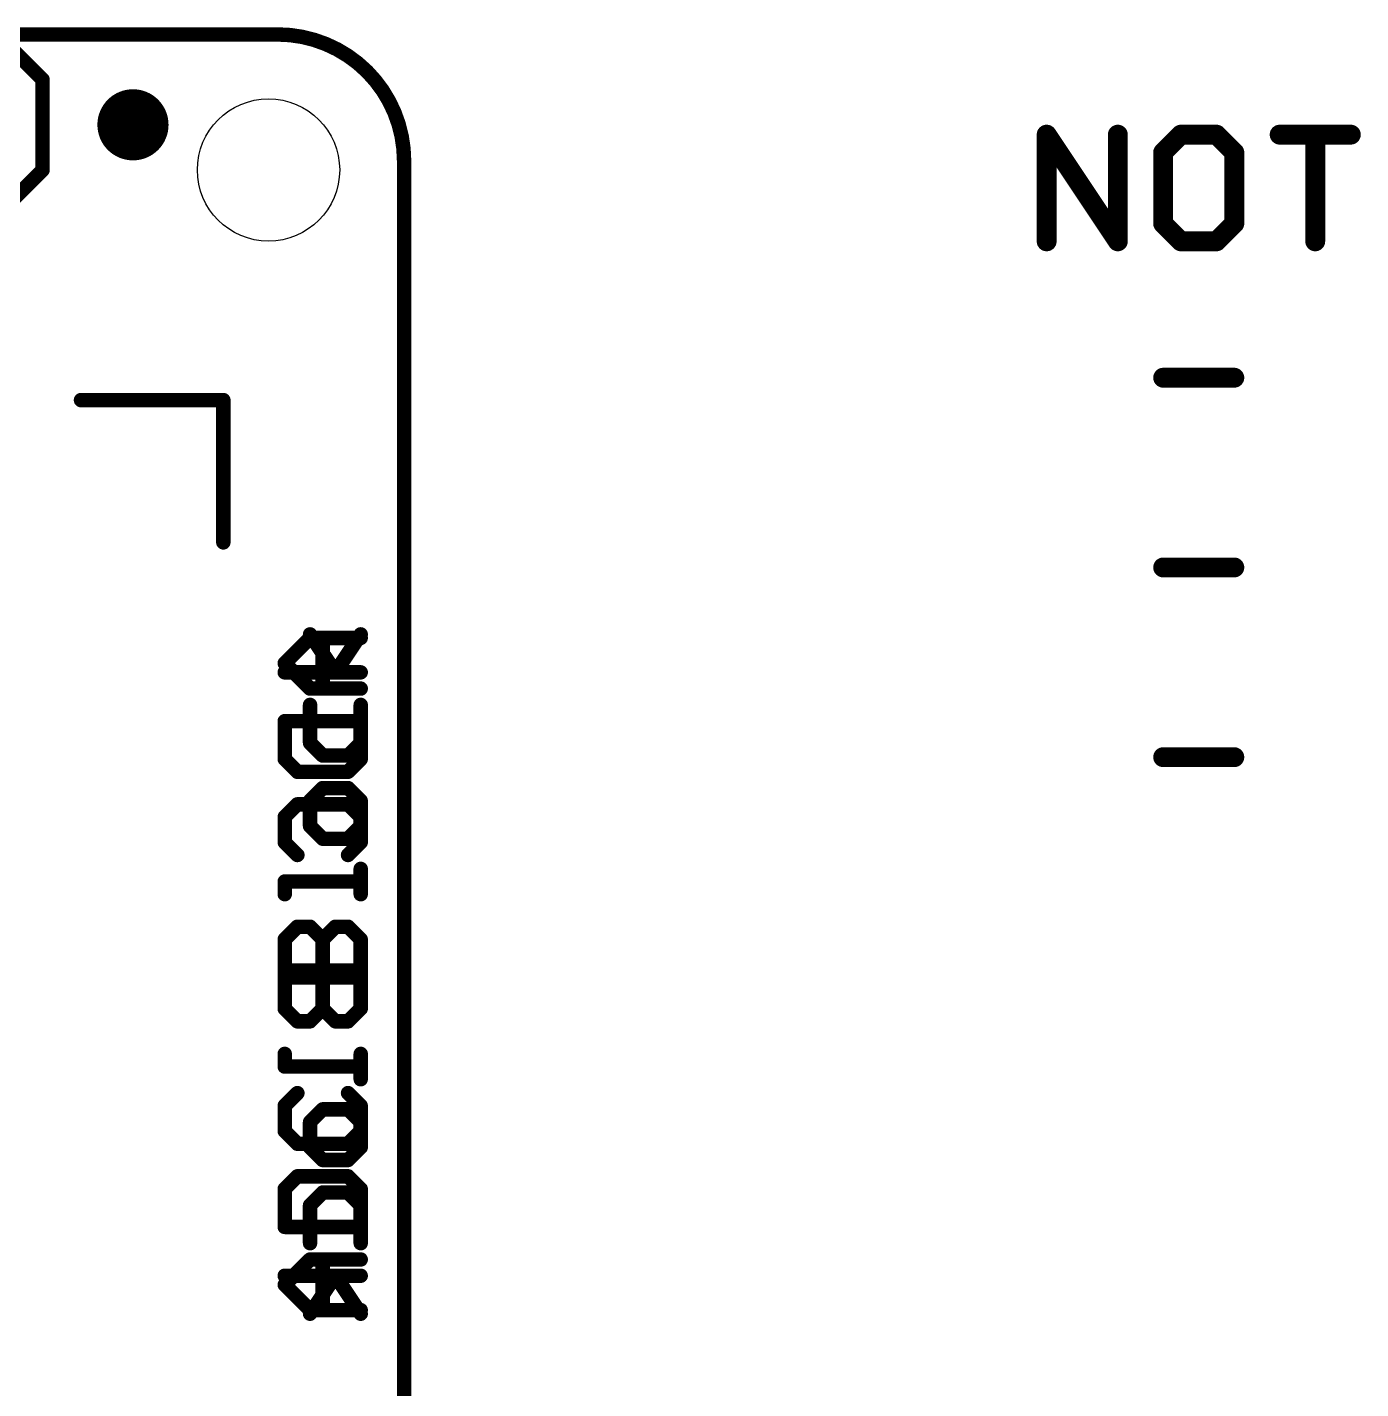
# Model space of a CAD drawing. Extents: x -22 to 88, y -20 to 45.
# Drawn here: x 25.18 to 43.92, y 25.41 to 44.55 of the extents above; entities that cross this region are included whole.
import ezdxf

# ---------------------------------------------------------------- set-up
doc = ezdxf.new("R2010")
doc.units = 0
for name, color, linetype in [('1', 12, 'CONTINUOUS'), ('16', 132, 'CONTINUOUS'), ('20', 53, 'CONTINUOUS'), ('21', 41, 'CONTINUOUS'), ('22', 40, 'CONTINUOUS'), ('23', 53, 'CONTINUOUS'), ('24', 53, 'CONTINUOUS'), ('51', 53, 'CONTINUOUS')]:
    doc.layers.add(name, color=color, linetype=linetype)

# ---------------------------------------------------------------- blocks, each defined once
blk = doc.blocks.new('PIE')
at = {"const_width": 0.5}
blk.add_lwpolyline([(0, -0.25, 1), (0, 0.25, 1), (0, -0.25)], format="xyb", dxfattribs=at)

msp = doc.modelspace()

# ---------------------------------------------------------------- linework, layer by layer
at = {"layer": '1', "const_width": 0.1524}
for points in [[(1.778, 44.45), (28.702, 44.45)], [(30.48, 42.672), (30.48, 1.728)]]:
    msp.add_lwpolyline(points, dxfattribs=at)
at = {"layer": '1'}
for points, const_width in [([(30.48, 42.672, 0.4142), (28.702, 44.45)], 0.1524), ([(28.702, 44.4881, 1), (28.702, 44.4119)], 0.0762), ([(28.702, 44.4119, 1), (28.702, 44.4881)], 0.0762), ([(30.5181, 42.672, 1), (30.4419, 42.672)], 0.0762), ([(30.4419, 42.672, 1), (30.5181, 42.672)], 0.0762)]:
    msp.add_lwpolyline(points, format="xyb", dxfattribs=dict(at, const_width=const_width))
at = {"layer": '16', "const_width": 0.1524}
for points in [[(1.778, 44.45), (28.702, 44.45)], [(30.48, 42.672), (30.48, 1.778)]]:
    msp.add_lwpolyline(points, dxfattribs=at)
at = {"layer": '16'}
for points, const_width in [([(30.48, 42.672, 0.4142), (28.702, 44.45)], 0.1524), ([(28.702, 44.4881, 1), (28.702, 44.4119)], 0.0762), ([(28.702, 44.4119, 1), (28.702, 44.4881)], 0.0762), ([(30.5181, 42.672, 1), (30.4419, 42.672)], 0.0762), ([(30.4419, 42.672, 1), (30.5181, 42.672)], 0.0762)]:
    msp.add_lwpolyline(points, format="xyb", dxfattribs=dict(at, const_width=const_width))
at = {"layer": '20', "const_width": 0.2032}
for points in [[(1.778, 44.45), (28.702, 44.45)], [(30.48, 42.672), (30.48, 1.778)]]:
    msp.add_lwpolyline(points, dxfattribs=at)
at = {"layer": '20'}
for points, const_width in [([(30.48, 42.672, 0.4142), (28.702, 44.45)], 0.2032), ([(28.702, 44.5008, 1), (28.702, 44.3992)], 0.1016), ([(28.702, 44.3992, 1), (28.702, 44.5008)], 0.1016), ([(30.5308, 42.672, 1), (30.4292, 42.672)], 0.1016), ([(30.4292, 42.672, 1), (30.5308, 42.672)], 0.1016)]:
    msp.add_lwpolyline(points, format="xyb", dxfattribs=dict(at, const_width=const_width))
msp.add_circle((28.575, 42.545), 1, dxfattribs=at)
at = {"layer": '21', "const_width": 0.2032}
for points in [[(24.765, 44.45), (25.4, 43.815)], [(25.4, 43.815), (25.4, 42.545)], [(25.4, 42.545), (24.765, 41.91)], [(29.5145, 35.483), (29.1586, 36.0168)], [(29.8704, 36.0168), (29.5145, 35.483)], [(29.8704, 35.483), (28.8027, 35.483)], [(29.1586, 35.0254), (29.1586, 34.4915)], [(29.8704, 34.4915), (29.8704, 35.0254)], [(29.1586, 34.4915), (29.3365, 34.3136)], [(29.6925, 34.3136), (29.8704, 34.4915)], [(29.3365, 34.3136), (29.6925, 34.3136)], [(29.3365, 33.856), (29.1586, 33.678)], [(29.6925, 33.856), (29.3365, 33.856)], [(29.8704, 33.678), (29.6925, 33.856)], [(29.1586, 33.678), (29.1586, 33.3221)], [(29.8704, 33.3221), (29.8704, 33.678)], [(29.1586, 33.3221), (29.3365, 33.1442)], [(29.6925, 33.1442), (29.8704, 33.3221)], [(29.3365, 33.1442), (29.6925, 33.1442)], [(29.8704, 32.3646), (29.8704, 32.7205)], [(28.8027, 32.3646), (28.8027, 32.5425)], [(28.8027, 32.5425), (29.8704, 32.5425)], [(28.8027, 31.729), (28.9806, 31.907)], [(28.9806, 31.907), (29.1586, 31.907)], [(29.1586, 31.907), (29.3365, 31.729)], [(29.3365, 31.729), (29.5145, 31.907)], [(29.5145, 31.907), (29.6925, 31.907)], [(29.6925, 31.907), (29.8704, 31.729)], [(28.8027, 31.1952), (28.8027, 31.729)], [(29.3365, 31.1952), (29.3365, 31.729)], [(29.8704, 31.729), (29.8704, 31.1952)], [(29.8704, 31.1952), (28.8027, 31.1952)], [(28.9806, 29.5682), (28.8027, 29.3903)], [(29.8704, 29.3903), (29.6925, 29.5682)], [(28.8027, 29.3903), (28.8027, 29.0343)], [(29.8704, 29.0343), (29.8704, 29.3903)], [(28.8027, 29.0343), (28.9806, 28.8564)], [(29.6925, 28.8564), (29.8704, 29.0343)], [(28.9806, 28.8564), (29.6925, 28.8564)], [(28.9806, 28.3988), (28.8027, 28.2209)], [(29.6925, 28.3988), (28.9806, 28.3988)], [(29.8704, 28.2209), (29.6925, 28.3988)], [(28.8027, 28.2209), (28.8027, 27.687)], [(29.8704, 27.687), (29.8704, 28.2209)], [(28.8027, 27.687), (29.8704, 27.687)], [(28.8027, 26.8735), (29.1586, 27.2294)], [(29.1586, 27.2294), (29.8704, 27.2294)], [(29.3365, 26.5176), (29.3365, 27.2294)], [(29.1586, 26.5176), (28.8027, 26.8735)], [(29.8704, 26.5176), (29.1586, 26.5176)]]:
    msp.add_lwpolyline(points, dxfattribs=at)
at = {"layer": '21', "const_width": 0.1016}
for points in [[(25.4508, 43.815, 1), (25.3492, 43.815)], [(25.3641, 43.7791, 1), (25.4359, 43.8509)], [(25.3492, 42.545, 1), (25.4508, 42.545)], [(25.4359, 42.5091, 1), (25.3641, 42.5809)], [(29.2009, 36.045, 1), (29.1163, 35.9887)], [(29.9127, 35.9887, 1), (29.8281, 36.045)], [(28.8027, 35.5338, 1), (28.8027, 35.4322)], [(29.4722, 35.5112, 1), (29.5568, 35.4548)], [(29.4722, 35.4548, 1), (29.5568, 35.5112)], [(29.8704, 35.4322, 1), (29.8704, 35.5338)], [(29.2094, 35.0254, 1), (29.1078, 35.0254)], [(29.9212, 35.0254, 1), (29.8196, 35.0254)], [(29.1945, 34.5274, 1), (29.1227, 34.4556)], [(29.1078, 34.4915, 1), (29.2094, 34.4915)], [(29.8196, 34.4915, 1), (29.9212, 34.4915)], [(29.9063, 34.4556, 1), (29.8345, 34.5274)], [(29.3365, 34.3644, 1), (29.3365, 34.2628)], [(29.3006, 34.2777, 1), (29.3725, 34.3495)], [(29.6565, 34.3495, 1), (29.7284, 34.2777)], [(29.6925, 34.2628, 1), (29.6925, 34.3644)], [(29.3365, 33.9068, 1), (29.3365, 33.8052)], [(29.3725, 33.8201, 1), (29.3006, 33.8919)], [(29.7284, 33.8919, 1), (29.6565, 33.8201)], [(29.6925, 33.8052, 1), (29.6925, 33.9068)], [(29.2094, 33.678, 1), (29.1078, 33.678)], [(29.1227, 33.714, 1), (29.1945, 33.6421)], [(29.9212, 33.678, 1), (29.8196, 33.678)], [(29.8345, 33.6421, 1), (29.9063, 33.714)], [(29.1945, 33.3581, 1), (29.1227, 33.2862)], [(29.1078, 33.3221, 1), (29.2094, 33.3221)], [(29.8196, 33.3221, 1), (29.9212, 33.3221)], [(29.9063, 33.2862, 1), (29.8345, 33.3581)], [(29.3365, 33.195, 1), (29.3365, 33.0934)], [(29.3006, 33.1083, 1), (29.3725, 33.1801)], [(29.6565, 33.1801, 1), (29.7284, 33.1083)], [(29.6925, 33.0934, 1), (29.6925, 33.195)], [(29.9212, 32.7205, 1), (29.8196, 32.7205)], [(28.8535, 32.5425, 1), (28.7519, 32.5425)], [(28.8027, 32.5933, 1), (28.8027, 32.4917)], [(29.8704, 32.4917, 1), (29.8704, 32.5933)], [(28.7519, 32.3646, 1), (28.8535, 32.3646)], [(29.8196, 32.3646, 1), (29.9212, 32.3646)], [(28.9806, 31.9578, 1), (28.9806, 31.8562)], [(29.0166, 31.8711, 1), (28.9447, 31.9429)], [(29.1945, 31.9429, 1), (29.1227, 31.8711)], [(29.1586, 31.8562, 1), (29.1586, 31.9578)], [(29.5145, 31.9578, 1), (29.5145, 31.8562)], [(29.5504, 31.8711, 1), (29.4786, 31.9429)], [(29.7284, 31.9429, 1), (29.6565, 31.8711)], [(29.6925, 31.8562, 1), (29.6925, 31.9578)], [(28.8535, 31.729, 1), (28.7519, 31.729)], [(28.7668, 31.765, 1), (28.8386, 31.6931)], [(29.3873, 31.729, 1), (29.2857, 31.729)], [(29.3006, 31.765, 1), (29.3725, 31.6931)], [(29.3006, 31.6931, 1), (29.3725, 31.765)], [(29.9212, 31.729, 1), (29.8196, 31.729)], [(29.8345, 31.6931, 1), (29.9063, 31.765)], [(28.8027, 31.246, 1), (28.8027, 31.1444)], [(28.7519, 31.1952, 1), (28.8535, 31.1952)], [(29.2857, 31.1952, 1), (29.3873, 31.1952)], [(29.8196, 31.1952, 1), (29.9212, 31.1952)], [(29.8704, 31.1444, 1), (29.8704, 31.246)], [(29.0166, 29.5323, 1), (28.9447, 29.6041)], [(29.7284, 29.6041, 1), (29.6565, 29.5323)], [(28.8535, 29.3903, 1), (28.7519, 29.3903)], [(28.7668, 29.4262, 1), (28.8386, 29.3543)], [(29.9212, 29.3903, 1), (29.8196, 29.3903)], [(29.8345, 29.3543, 1), (29.9063, 29.4262)], [(28.8386, 29.0703, 1), (28.7668, 28.9984)], [(29.9063, 28.9984, 1), (29.8345, 29.0703)], [(28.7519, 29.0343, 1), (28.8535, 29.0343)], [(28.9806, 28.9072, 1), (28.9806, 28.8056)], [(28.9447, 28.8205, 1), (29.0166, 28.8923)], [(29.6565, 28.8923, 1), (29.7284, 28.8205)], [(29.6925, 28.8056, 1), (29.6925, 28.9072)], [(29.8196, 29.0343, 1), (29.9212, 29.0343)], [(28.9806, 28.4496, 1), (28.9806, 28.348)], [(29.0166, 28.3629, 1), (28.9447, 28.4347)], [(29.7284, 28.4347, 1), (29.6565, 28.3629)], [(29.6925, 28.348, 1), (29.6925, 28.4496)], [(28.8535, 28.2209, 1), (28.7519, 28.2209)], [(28.7668, 28.2568, 1), (28.8386, 28.1849)], [(29.9212, 28.2209, 1), (29.8196, 28.2209)], [(29.8345, 28.1849, 1), (29.9063, 28.2568)], [(28.8027, 27.7378, 1), (28.8027, 27.6362)], [(29.8704, 27.6362, 1), (29.8704, 27.7378)], [(28.7519, 27.687, 1), (28.8535, 27.687)], [(29.8196, 27.687, 1), (29.9212, 27.687)], [(29.1586, 27.2802, 1), (29.1586, 27.1786)], [(29.1945, 27.1935, 1), (29.1227, 27.2653)], [(29.3873, 27.2294, 1), (29.2857, 27.2294)], [(29.8704, 27.1786, 1), (29.8704, 27.2802)], [(28.8386, 26.9094, 1), (28.7668, 26.8376)], [(28.7668, 26.9094, 1), (28.8386, 26.8376)], [(29.1586, 26.5684, 1), (29.1586, 26.4668)], [(29.1227, 26.4817, 1), (29.1945, 26.5535)], [(29.8704, 26.4668, 1), (29.8704, 26.5684)], [(29.2857, 26.5176, 1), (29.3873, 26.5176)]]:
    msp.add_lwpolyline(points, format="xyb", dxfattribs=at)
at = {"layer": '22', "const_width": 0.2032}
for points in [[(27.94, 39.31), (25.94, 39.31)], [(27.94, 37.31), (27.94, 39.31)], [(29.1586, 35.9664), (28.8027, 35.6105)], [(29.8704, 35.9664), (29.1586, 35.9664)], [(29.3365, 35.9664), (29.3365, 35.2546)], [(28.8027, 35.6105), (29.1586, 35.2546)], [(29.1586, 35.2546), (29.8704, 35.2546)], [(28.8027, 34.797), (29.8704, 34.797)], [(28.8027, 34.2631), (28.8027, 34.797)], [(29.8704, 34.797), (29.8704, 34.2631)], [(28.9806, 34.0852), (28.8027, 34.2631)], [(29.8704, 34.2631), (29.6925, 34.0852)], [(29.6925, 34.0852), (28.9806, 34.0852)], [(28.8027, 33.4497), (28.9806, 33.6276)], [(28.9806, 33.6276), (29.6925, 33.6276)], [(29.6925, 33.6276), (29.8704, 33.4497)], [(28.8027, 33.0938), (28.8027, 33.4497)], [(29.8704, 33.4497), (29.8704, 33.0938)], [(28.9806, 32.9158), (28.8027, 33.0938)], [(29.8704, 33.0938), (29.6925, 32.9158)], [(29.8704, 31.2888), (28.8027, 31.2888)], [(28.8027, 31.2888), (28.8027, 30.755)], [(29.3365, 31.2888), (29.3365, 30.755)], [(29.8704, 30.755), (29.8704, 31.2888)], [(28.8027, 30.755), (28.9806, 30.577)], [(29.1586, 30.577), (29.3365, 30.755)], [(29.3365, 30.755), (29.5145, 30.577)], [(29.6925, 30.577), (29.8704, 30.755)], [(28.9806, 30.577), (29.1586, 30.577)], [(29.5145, 30.577), (29.6925, 30.577)], [(28.8027, 30.1194), (28.8027, 29.9415)], [(29.8704, 30.1194), (29.8704, 29.7635)], [(28.8027, 29.9415), (29.8704, 29.9415)], [(29.1586, 29.1619), (29.3365, 29.3398)], [(29.3365, 29.3398), (29.6925, 29.3398)], [(29.6925, 29.3398), (29.8704, 29.1619)], [(29.1586, 28.806), (29.1586, 29.1619)], [(29.8704, 29.1619), (29.8704, 28.806)], [(29.3365, 28.628), (29.1586, 28.806)], [(29.8704, 28.806), (29.6925, 28.628)], [(29.6925, 28.628), (29.3365, 28.628)], [(29.1586, 27.9925), (29.3365, 28.1704)], [(29.3365, 28.1704), (29.6925, 28.1704)], [(29.6925, 28.1704), (29.8704, 27.9925)], [(29.1586, 27.4586), (29.1586, 27.9925)], [(29.8704, 27.9925), (29.8704, 27.4586)], [(29.8704, 27.001), (28.8027, 27.001)], [(29.5145, 27.001), (29.1586, 26.4672)], [(29.8704, 26.4672), (29.5145, 27.001)]]:
    msp.add_lwpolyline(points, dxfattribs=at)
at = {"layer": '22', "const_width": 0.1016}
for points in [[(25.94, 39.3608, 1), (25.94, 39.2592)], [(27.9908, 39.31, 1), (27.8892, 39.31)], [(27.94, 39.2592, 1), (27.94, 39.3608)], [(27.8892, 37.31, 1), (27.9908, 37.31)], [(29.1586, 36.0172, 1), (29.1586, 35.9156)], [(29.1945, 35.9305, 1), (29.1227, 36.0023)], [(29.3873, 35.9664, 1), (29.2857, 35.9664)], [(29.8704, 35.9156, 1), (29.8704, 36.0172)], [(28.8386, 35.6464, 1), (28.7668, 35.5746)], [(28.7668, 35.6464, 1), (28.8386, 35.5746)], [(29.1586, 35.3054, 1), (29.1586, 35.2038)], [(29.1227, 35.2187, 1), (29.1945, 35.2905)], [(29.2857, 35.2546, 1), (29.3873, 35.2546)], [(29.8704, 35.2038, 1), (29.8704, 35.3054)], [(28.8027, 34.8478, 1), (28.8027, 34.7462)], [(28.8535, 34.797, 1), (28.7519, 34.797)], [(29.9212, 34.797, 1), (29.8196, 34.797)], [(29.8704, 34.7462, 1), (29.8704, 34.8478)], [(28.8386, 34.2991, 1), (28.7668, 34.2272)], [(28.7519, 34.2631, 1), (28.8535, 34.2631)], [(29.8196, 34.2631, 1), (29.9212, 34.2631)], [(29.9063, 34.2272, 1), (29.8345, 34.2991)], [(28.9806, 34.136, 1), (28.9806, 34.0344)], [(28.9447, 34.0493, 1), (29.0166, 34.1211)], [(29.6565, 34.1211, 1), (29.7284, 34.0493)], [(29.6925, 34.0344, 1), (29.6925, 34.136)], [(28.9806, 33.6784, 1), (28.9806, 33.5768)], [(29.0166, 33.5917, 1), (28.9447, 33.6635)], [(29.7284, 33.6635, 1), (29.6565, 33.5917)], [(29.6925, 33.5768, 1), (29.6925, 33.6784)], [(28.8535, 33.4497, 1), (28.7519, 33.4497)], [(28.7668, 33.4856, 1), (28.8386, 33.4137)], [(29.9212, 33.4497, 1), (29.8196, 33.4497)], [(29.8345, 33.4137, 1), (29.9063, 33.4856)], [(28.8386, 33.1297, 1), (28.7668, 33.0578)], [(28.7519, 33.0938, 1), (28.8535, 33.0938)], [(29.8196, 33.0938, 1), (29.9212, 33.0938)], [(29.9063, 33.0578, 1), (29.8345, 33.1297)], [(28.9447, 32.8799, 1), (29.0166, 32.9517)], [(29.6565, 32.9517, 1), (29.7284, 32.8799)], [(28.8027, 31.3396, 1), (28.8027, 31.238)], [(28.8535, 31.2888, 1), (28.7519, 31.2888)], [(29.3873, 31.2888, 1), (29.2857, 31.2888)], [(29.9212, 31.2888, 1), (29.8196, 31.2888)], [(29.8704, 31.238, 1), (29.8704, 31.3396)], [(28.8386, 30.7909, 1), (28.7668, 30.719)], [(29.3725, 30.7909, 1), (29.3006, 30.719)], [(29.3725, 30.719, 1), (29.3006, 30.7909)], [(29.9063, 30.719, 1), (29.8345, 30.7909)], [(28.7519, 30.755, 1), (28.8535, 30.755)], [(28.9806, 30.6278, 1), (28.9806, 30.5262)], [(28.9447, 30.5411, 1), (29.0166, 30.6129)], [(29.1227, 30.6129, 1), (29.1945, 30.5411)], [(29.1586, 30.5262, 1), (29.1586, 30.6278)], [(29.2857, 30.755, 1), (29.3873, 30.755)], [(29.5145, 30.6278, 1), (29.5145, 30.5262)], [(29.4786, 30.5411, 1), (29.5504, 30.6129)], [(29.6565, 30.6129, 1), (29.7284, 30.5411)], [(29.6925, 30.5262, 1), (29.6925, 30.6278)], [(29.8196, 30.755, 1), (29.9212, 30.755)], [(28.8535, 30.1194, 1), (28.7519, 30.1194)], [(29.9212, 30.1194, 1), (29.8196, 30.1194)], [(28.8027, 29.9923, 1), (28.8027, 29.8907)], [(28.7519, 29.9415, 1), (28.8535, 29.9415)], [(29.8704, 29.8907, 1), (29.8704, 29.9923)], [(29.8196, 29.7635, 1), (29.9212, 29.7635)], [(29.3365, 29.3906, 1), (29.3365, 29.289)], [(29.3725, 29.3039, 1), (29.3006, 29.3757)], [(29.7284, 29.3757, 1), (29.6565, 29.3039)], [(29.6925, 29.289, 1), (29.6925, 29.3906)], [(29.2094, 29.1619, 1), (29.1078, 29.1619)], [(29.1227, 29.1978, 1), (29.1945, 29.1259)], [(29.9212, 29.1619, 1), (29.8196, 29.1619)], [(29.8345, 29.1259, 1), (29.9063, 29.1978)], [(29.1945, 28.8419, 1), (29.1227, 28.77)], [(29.9063, 28.77, 1), (29.8345, 28.8419)], [(29.1078, 28.806, 1), (29.2094, 28.806)], [(29.3365, 28.6788, 1), (29.3365, 28.5772)], [(29.3006, 28.5921, 1), (29.3725, 28.6639)], [(29.6565, 28.6639, 1), (29.7284, 28.5921)], [(29.6925, 28.5772, 1), (29.6925, 28.6788)], [(29.8196, 28.806, 1), (29.9212, 28.806)], [(29.3365, 28.2212, 1), (29.3365, 28.1196)], [(29.3725, 28.1345, 1), (29.3006, 28.2063)], [(29.7284, 28.2063, 1), (29.6565, 28.1345)], [(29.6925, 28.1196, 1), (29.6925, 28.2212)], [(29.2094, 27.9925, 1), (29.1078, 27.9925)], [(29.1227, 28.0284, 1), (29.1945, 27.9566)], [(29.9212, 27.9925, 1), (29.8196, 27.9925)], [(29.8345, 27.9566, 1), (29.9063, 28.0284)], [(29.1078, 27.4586, 1), (29.2094, 27.4586)], [(29.8196, 27.4586, 1), (29.9212, 27.4586)], [(28.8027, 27.0518, 1), (28.8027, 26.9502)], [(29.5568, 27.0292, 1), (29.4722, 26.9728)], [(29.5568, 26.9728, 1), (29.4722, 27.0292)], [(29.8704, 26.9502, 1), (29.8704, 27.0518)], [(29.1163, 26.4953, 1), (29.2009, 26.439)], [(29.8281, 26.439, 1), (29.9127, 26.4953)]]:
    msp.add_lwpolyline(points, format="xyb", dxfattribs=at)
at = {"layer": '23'}
msp.add_point((26.67, 43.18), dxfattribs=at)
at = {"layer": '24'}
msp.add_point((26.67, 43.18), dxfattribs=at)
at = {"layer": '51', "const_width": 0.1397}
for points in [[(39.5796, 43.0416, 1), (39.4398, 43.0416)], [(39.5678, 43.0803, 1), (39.4516, 43.0028)], [(40.5795, 43.0416, 1), (40.4398, 43.0416)], [(41.3968, 43.1114, 1), (41.3968, 42.9717)], [(41.4462, 42.9922, 1), (41.3474, 43.091)], [(41.9462, 43.091, 1), (41.8474, 42.9922)], [(41.8968, 42.9717, 1), (41.8968, 43.1114)], [(42.784, 43.1114, 1), (42.784, 42.9717)], [(43.3538, 43.0416, 1), (43.2141, 43.0416)], [(43.7839, 42.9717, 1), (43.7839, 43.1114)], [(41.2167, 42.7916, 1), (41.077, 42.7916)], [(41.0975, 42.841, 1), (41.1962, 42.7422)], [(42.2166, 42.7916, 1), (42.0769, 42.7916)], [(42.0974, 42.7422, 1), (42.1962, 42.841)], [(41.1962, 41.8411, 1), (41.0975, 41.7423)], [(42.1962, 41.7423, 1), (42.0974, 41.8411)], [(41.077, 41.7917, 1), (41.2167, 41.7917)], [(42.0769, 41.7917, 1), (42.2166, 41.7917)], [(39.4398, 41.5417, 1), (39.5796, 41.5417)], [(40.4398, 41.5417, 1), (40.5795, 41.5417)], [(40.4515, 41.503, 1), (40.5677, 41.5804)], [(41.3968, 41.6116, 1), (41.3968, 41.4718)], [(41.3474, 41.4923, 1), (41.4462, 41.5911)], [(41.8474, 41.5911, 1), (41.9462, 41.4923)], [(41.8968, 41.4718, 1), (41.8968, 41.6116)], [(43.2141, 41.5417, 1), (43.3538, 41.5417)], [(41.1469, 39.6945, 1), (41.1469, 39.5548)], [(42.1468, 39.5548, 1), (42.1468, 39.6945)], [(41.1469, 37.0275, 1), (41.1469, 36.8878)], [(42.1468, 36.8878, 1), (42.1468, 37.0275)], [(41.1469, 34.3605, 1), (41.1469, 34.2208)], [(42.1468, 34.2208, 1), (42.1468, 34.3605)]]:
    msp.add_lwpolyline(points, format="xyb", dxfattribs=at)
at = {"layer": '51', "const_width": 0.2794}
for points in [[(39.5097, 41.5417), (39.5097, 43.0416)], [(39.5097, 43.0416), (40.5096, 41.5417)], [(40.5096, 41.5417), (40.5096, 43.0416)], [(41.3968, 43.0416), (41.1469, 42.7916)], [(41.8968, 43.0416), (41.3968, 43.0416)], [(42.1468, 42.7916), (41.8968, 43.0416)], [(42.784, 43.0416), (43.7839, 43.0416)], [(43.284, 41.5417), (43.284, 43.0416)], [(41.1469, 42.7916), (41.1469, 41.7917)], [(42.1468, 41.7917), (42.1468, 42.7916)], [(41.1469, 41.7917), (41.3968, 41.5417)], [(41.8968, 41.5417), (42.1468, 41.7917)], [(41.3968, 41.5417), (41.8968, 41.5417)], [(41.1469, 39.6246), (42.1468, 39.6246)], [(41.1469, 36.9576), (42.1468, 36.9576)], [(41.1469, 34.2906), (42.1468, 34.2906)]]:
    msp.add_lwpolyline(points, dxfattribs=at)

# ---------------------------------------------------------------- block references
at = {"layer": '1'}
msp.add_blockref('PIE', (26.67, 43.18), dxfattribs=at)
at = {"layer": '16'}
msp.add_blockref('PIE', (26.67, 43.18), dxfattribs=at)

doc.saveas('drawing.dxf')
